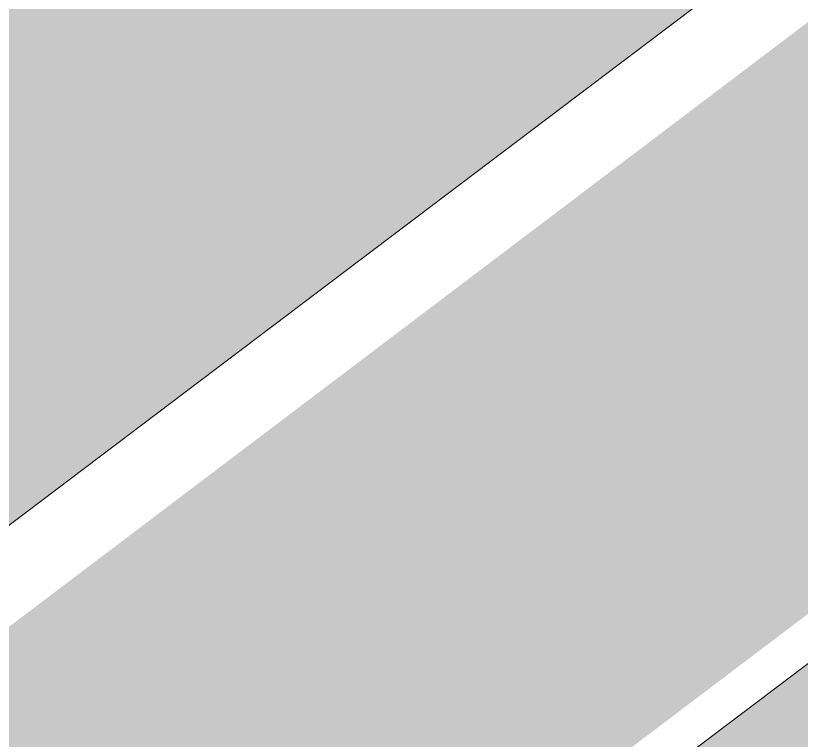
# Model space of a CAD drawing. Header units: inches. Extents: x -26493 to -10162, y -132 to 713.
# Drawn here: x -25718.105 to -25717.7733, y 242.3916 to 242.6975 of the extents above; entities that cross this region are included whole.
import ezdxf

# ---------------------------------------------------------------- set-up
doc = ezdxf.new("R2010")
doc.units = ezdxf.units.IN
doc.header["$MEASUREMENT"] = 0
doc.layers.add('Q-SPCQ', color=91, linetype='Continuous', lineweight=9)
doc.layers.add('S-BEAM', color=12, linetype='Continuous', lineweight=9)

# ---------------------------------------------------------------- blocks, each defined once
blk = doc.blocks.new('Girt_Z - 8_D-V12-Section 13')
at = {"layer": 'S-BEAM'}
h = blk.add_hatch(color=256, dxfattribs=at)
h.paths.add_polyline_path([(-24794.86348, 242.449), (-24794.53665, 242.8983), (-24810.39023, 242.8983), (-24810.39023, 242.449), (-24808.70079, 242.449)], flags=0)
h.paths.add_polyline_path([(-25760.60752, 242.449), (-25718.15202, 242.449), (-25717.55748, 242.8983), (-25784.2438, 242.8983), (-25783.91698, 242.449), (-25760.64023, 242.449)], flags=0)
h.paths.add_polyline_path([(-25966.39023, 242.449), (-25884.70163, 242.449), (-25884.93569, 242.8983), (-25966.39023, 242.8983)], flags=0)
h.paths.add_polyline_path([(-25717.73737, 242.449), (-25695.39023, 242.449), (-25695.39023, 242.8983), (-25717.14283, 242.8983)], flags=0)
h.paths.add_polyline_path([(-25677.39023, 242.449), (-25654.34387, 242.449), (-25654.48716, 242.8983), (-25677.39023, 242.8983)], flags=0)
h.paths.add_polyline_path([(-25651.0726, 242.449), (-25625.48642, 242.449), (-25625.48642, 242.8983), (-25651.21589, 242.8983)], flags=0)
h.paths.add_polyline_path([(-25618.86142, 242.449), (-25593.27524, 242.449), (-25593.13195, 242.8983), (-25618.86142, 242.8983)], flags=0)
h.paths.add_polyline_path([(-25577.73587, 242.449), (-25406.39023, 242.449), (-25406.39023, 242.8983), (-25589.86068, 242.8983), (-25590.00397, 242.449), (-25580.5816, 242.449)], flags=0)
h.paths.add_polyline_path([(-25388.39023, 242.449), (-25117.39023, 242.449), (-25117.39023, 242.8983), (-25388.39023, 242.8983)], flags=0)
h.paths.add_polyline_path([(-25099.39023, 242.449), (-24988.77648, 242.449), (-24988.91977, 242.8983), (-25099.39023, 242.8983)], flags=0)
h.paths.add_polyline_path([(-24985.50521, 242.449), (-24959.91903, 242.449), (-24959.91903, 242.8983), (-24985.6485, 242.8983)], flags=0)
h.paths.add_polyline_path([(-25882.58748, 242.449), (-25822.36848, 242.449), (-25822.38131, 242.8983), (-25882.82154, 242.8983)], flags=0)
h.paths.add_polyline_path([(-24428.55912, 242.449), (-24250.39023, 242.449), (-24250.39023, 242.8983), (-24521.39023, 242.8983), (-24521.39023, 242.449), (-24497.67579, 242.449)], flags=0)
h.paths.add_polyline_path([(-24539.39023, 242.449), (-24539.39023, 242.8983), (-24693.84476, 242.8983), (-24694.07882, 242.449), (-24566.79246, 242.449)], flags=0)
h.paths.add_polyline_path([(-24953.29403, 242.449), (-24927.70785, 242.449), (-24927.56456, 242.8983), (-24953.29403, 242.8983)], flags=0)
h.paths.add_polyline_path([(-25815.70273, 242.449), (-25784.3034, 242.449), (-25784.63022, 242.8983), (-25815.70273, 242.8983)], flags=0)
h.paths.add_polyline_path([(-24696.19297, 242.449), (-24695.95891, 242.8983), (-24756.39914, 242.8983), (-24756.41197, 242.449), (-24705.02579, 242.449)], flags=0)
h.paths.add_polyline_path([(-24924.43658, 242.449), (-24861.04308, 242.449), (-24861.63762, 242.8983), (-24924.29329, 242.8983)], flags=0)
h.paths.add_polyline_path([(-24763.07773, 242.449), (-24763.07773, 242.8983), (-24794.15023, 242.8983), (-24794.47705, 242.449), (-24765.50287, 242.449)], flags=0)
h.paths.add_polyline_path([(-24828.39023, 242.449), (-24828.39023, 242.8983), (-24861.22297, 242.8983), (-24860.62843, 242.449), (-24843.25912, 242.449)], flags=0)
h.paths.add_polyline_path([(-22801.25546, 242.449), (-22801.25546, 242.8983), (-23076.39023, 242.8983), (-23076.39023, 242.449), (-22804.31746, 242.449)], flags=0)
h.paths.add_polyline_path([(-23094.39023, 242.449), (-23094.39023, 242.8983), (-23365.39023, 242.8983), (-23365.39023, 242.449), (-23115.34246, 242.449)], flags=0)
h.paths.add_polyline_path([(-23383.39023, 242.449), (-23383.39023, 242.8983), (-23654.39023, 242.8983), (-23654.39023, 242.449), (-23391.80912, 242.449)], flags=0)
h.paths.add_polyline_path([(-23672.39023, 242.449), (-23672.39023, 242.8983), (-23943.39023, 242.8983), (-23943.39023, 242.449), (-23737.39246, 242.449)], flags=0)
h.paths.add_polyline_path([(-23961.39023, 242.449), (-23961.39023, 242.8983), (-24232.39023, 242.8983), (-24232.39023, 242.449), (-24013.85912, 242.449)], flags=0)
h = blk.add_hatch(color=256, dxfattribs=at)
h.paths.add_polyline_path([(-25050.60912, 240.12872), (-24988.03651, 240.12872), (-24988.77648, 242.449), (-25099.39023, 242.449), (-25099.39023, 240.12872)], flags=0)
h.paths.add_polyline_path([(-25966.39023, 240.12872), (-25883.49293, 240.12872), (-25884.70163, 242.449), (-25966.39023, 242.449)], flags=0)
h.paths.add_polyline_path([(-24984.76525, 240.12872), (-24959.91903, 240.12872), (-24959.91903, 242.449), (-24985.50521, 242.449)], flags=0)
h.paths.add_polyline_path([(-25117.39023, 240.12872), (-25117.39023, 242.449), (-25388.39023, 242.449), (-25388.39023, 240.12872), (-25119.72579, 240.12872)], flags=0)
h.paths.add_polyline_path([(-24953.29403, 240.12872), (-24928.44781, 240.12872), (-24927.70785, 242.449), (-24953.29403, 242.449)], flags=0)
h.paths.add_polyline_path([(-25881.37878, 240.12872), (-25822.32773, 240.12872), (-25822.36848, 242.449), (-25882.58748, 242.449)], flags=0)
h.paths.add_polyline_path([(-25406.39023, 240.12872), (-25406.39023, 242.449), (-25590.00397, 242.449), (-25590.74394, 240.12872), (-25465.30912, 240.12872)], flags=0)
h.paths.add_polyline_path([(-24925.17654, 240.12872), (-24857.9728, 240.12872), (-24861.04308, 242.449), (-24924.43658, 242.449)], flags=0)
h.paths.add_polyline_path([(-25815.70273, 240.12872), (-25782.61565, 240.12872), (-25784.3034, 242.449), (-25815.70273, 242.449)], flags=0)
h.paths.add_polyline_path([(-24857.55814, 240.12872), (-24828.39023, 240.12872), (-24828.39023, 242.449), (-24860.62843, 242.449)], flags=0)
h.paths.add_polyline_path([(-25594.0152, 240.12872), (-25593.27524, 242.449), (-25618.86142, 242.449), (-25618.86142, 240.12872), (-25603.54246, 240.12872)], flags=0)
h.paths.add_polyline_path([(-24810.39023, 240.12872), (-24796.55123, 240.12872), (-24794.86348, 242.449), (-24810.39023, 242.449)], flags=0)
h.paths.add_polyline_path([(-24428.55912, 240.12872), (-24250.39023, 240.12872), (-24250.39023, 242.449), (-24521.39023, 242.449), (-24521.39023, 240.12872), (-24497.67579, 240.12872)], flags=0)
h.paths.add_polyline_path([(-24539.39023, 240.12872), (-24539.39023, 242.449), (-24694.07882, 242.449), (-24695.28752, 240.12872), (-24566.79246, 240.12872)], flags=0)
h.paths.add_polyline_path([(-25782.22922, 240.12872), (-25721.22231, 240.12872), (-25718.15202, 242.449), (-25783.91698, 242.449)], flags=0)
h.paths.add_polyline_path([(-24697.40167, 240.12872), (-24696.19297, 242.449), (-24756.41197, 242.449), (-24756.45273, 240.12872), (-24705.02579, 240.12872)], flags=0)
h.paths.add_polyline_path([(-25720.80766, 240.12872), (-25695.39023, 240.12872), (-25695.39023, 242.449), (-25717.73737, 242.449)], flags=0)
h.paths.add_polyline_path([(-25677.39023, 240.12872), (-25653.60391, 240.12872), (-25654.34387, 242.449), (-25677.39023, 242.449)], flags=0)
h.paths.add_polyline_path([(-24763.07773, 240.12872), (-24763.07773, 242.449), (-24794.47705, 242.449), (-24796.1648, 240.12872), (-24765.50287, 240.12872)], flags=0)
h.paths.add_polyline_path([(-25650.33264, 240.12872), (-25625.48642, 240.12872), (-25625.48642, 242.449), (-25651.0726, 242.449)], flags=0)
h.paths.add_polyline_path([(-24232.39023, 240.12872), (-23961.39023, 240.12872), (-23961.39023, 242.449), (-24232.39023, 242.449)], flags=0)
h.paths.add_polyline_path([(-23943.39023, 240.12872), (-23672.39023, 240.12872), (-23672.39023, 242.449), (-23943.39023, 242.449)], flags=0)
h.paths.add_polyline_path([(-23654.39023, 240.12872), (-23383.39023, 240.12872), (-23383.39023, 242.449), (-23654.39023, 242.449)], flags=0)
h.paths.add_polyline_path([(-23365.39023, 240.12872), (-23094.39023, 240.12872), (-23094.39023, 242.449), (-23365.39023, 242.449)], flags=0)
h.paths.add_polyline_path([(-23076.39023, 240.12872), (-22801.25546, 240.12872), (-22801.25546, 242.449), (-23076.39023, 242.449)], flags=0)
blk = doc.blocks.new('Basketball_Backstop-Performance_Sports_Systems-3103-Ceiling_Hung - 27_-0_ to 27_-11 7_8_-V84-Section 13')
at = {"layer": 'Q-SPCQ'}
h = blk.add_hatch(color=256, dxfattribs=at)
h.paths.add_polyline_path([(-25760.43952, 210.17806), (-25760.40209, 210.25586), (-25760.44317, 210.20578), (-25760.44016, 210.18292)], flags=0)
h.paths.add_polyline_path([(-25759.081, 211.20472), (-25668.44561, 279.74574), (-25668.57681, 279.91397), (-25759.18474, 211.36134), (-25759.0827, 211.20693)], flags=0)
for p, q in [((-25668.57685, 279.91403), (-25759.22687, 211.40784)), ((-25759.07809, 211.20693), (-25668.42309, 279.71687))]:
    blk.add_line(p, q, dxfattribs=at)

msp = doc.modelspace()

# ---------------------------------------------------------------- block references
at = {"layer": 'Q-SPCQ'}
msp.add_blockref('Basketball_Backstop-Performance_Sports_Systems-3103-Ceiling_Hung - 27_-0_ to 27_-11 7_8_-V84-Section 13', (0, 0), dxfattribs=at)
at = {"layer": 'S-BEAM'}
msp.add_blockref('Girt_Z - 8_D-V12-Section 13', (0, 0), dxfattribs=at)

doc.saveas('drawing.dxf')
